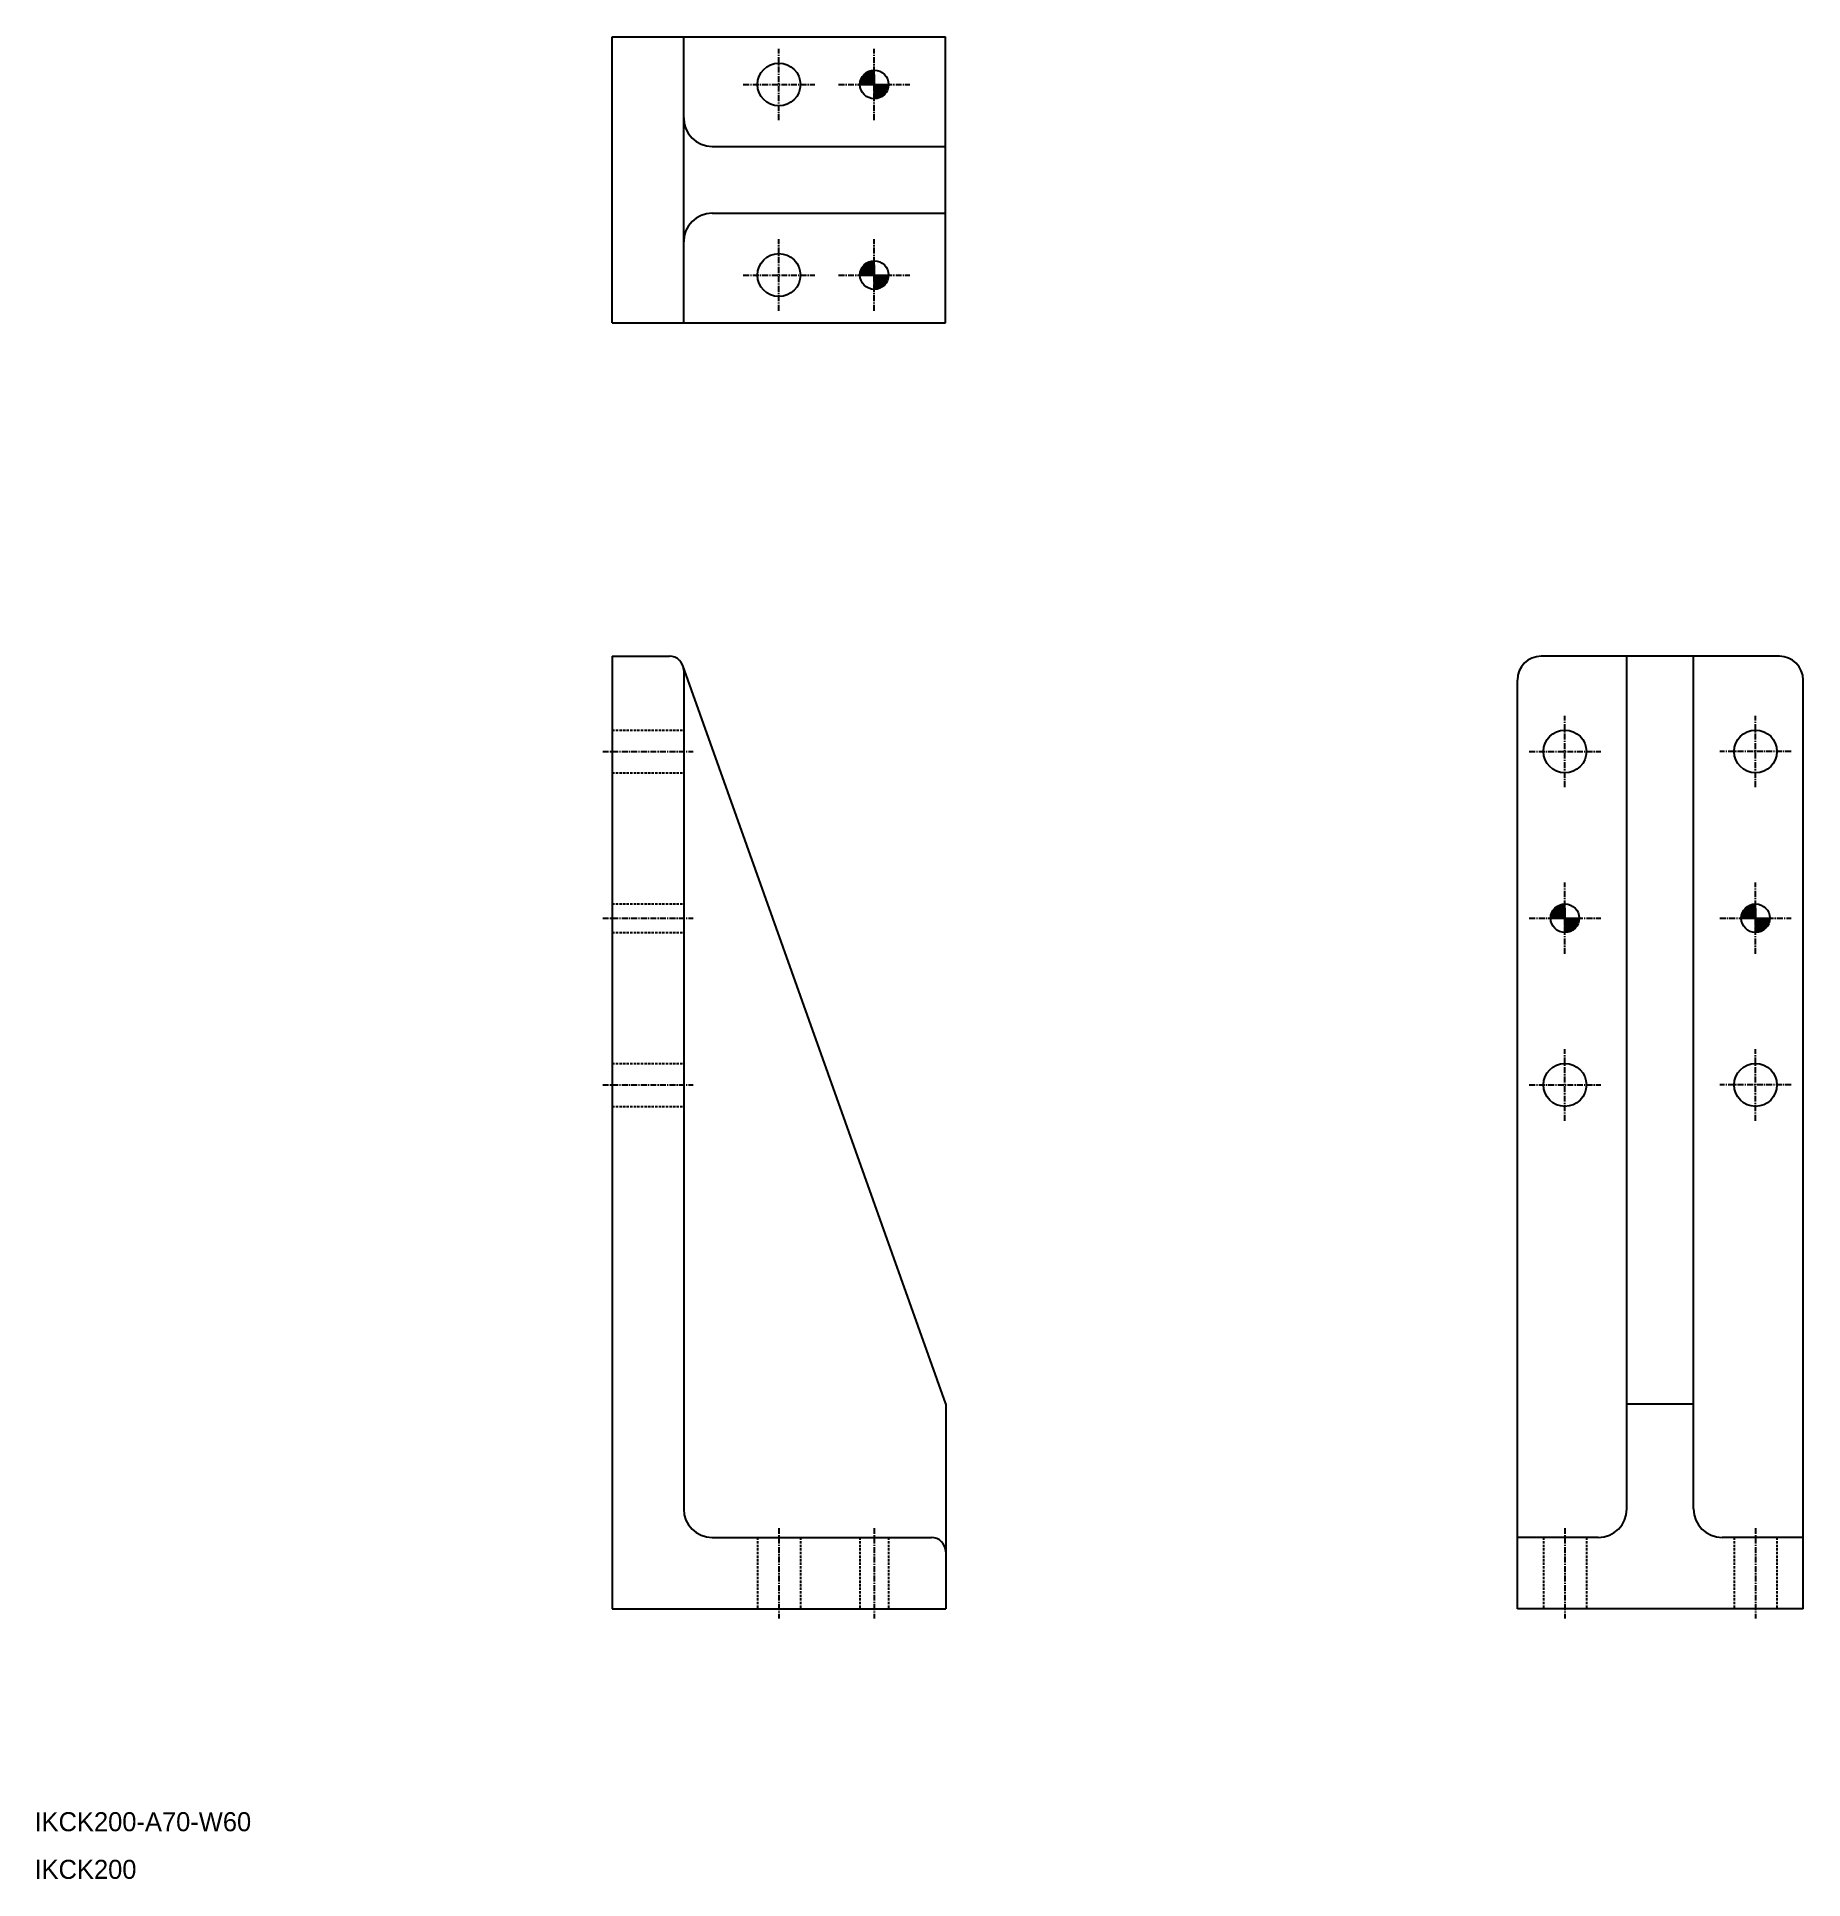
# Model space of a CAD drawing. Extents: x 10 to 381, y 10 to 397.
import ezdxf

# ---------------------------------------------------------------- set-up
doc = ezdxf.new("R2010")
doc.units = 0
doc.linetypes.add('CENTER', pattern=[2, 1.25, -0.25, 0.25, -0.25])
doc.linetypes.add('DASHED', pattern=[0.75, 0.5, -0.25])
doc.layers.get('0').update_dxf_attribs({"linetype": 'CONTINUOUS'})
doc.layers.add('CENTER', color=1, linetype='CENTER')

# ---------------------------------------------------------------- blocks, each defined once
blk = doc.blocks.new('*U13')
at = {"color": 7, "linetype": 'CONTINUOUS'}
for p, q in [((184.16, 388.77), (183.28, 386.65)), ((186.28, 389.65), (184.16, 388.77)), ((186.28, 388.77), (186.28, 389.65)), ((186.28, 388.77), (186.28, 386.65)), ((183.28, 386.65), (186.28, 386.65)), ((186.28, 386.65), (189.28, 386.65)), ((186.28, 386.65), (186.28, 384.53)), ((188.4, 384.53), (186.28, 383.65)), ((186.28, 383.65), (186.28, 384.53)), ((189.28, 386.65), (188.4, 384.53))]:
    blk.add_line(p, q, dxfattribs=at)
for points in [[(184.16, 388.77), (183.28, 386.65), (186.28, 386.65)], [(186.28, 389.65), (184.16, 388.77), (186.28, 388.77)], [(183.28, 386.65), (183.28, 386.65), (186.28, 386.65)], [(186.28, 386.65), (186.28, 386.65), (189.28, 386.65)], [(186.28, 386.65), (186.28, 384.53), (188.4, 384.53)]]:
    blk.add_solid(points, dxfattribs=at)
at = {"color": 7, "linetype": 'CONTINUOUS', "extrusion": (0, 0, -1)}
for points in [[(-184.16, 388.77), (-186.28, 388.77), (-186.28, 386.65)], [(-186.28, 386.65), (-189.28, 386.65), (-188.4, 384.53)], [(-186.28, 384.53), (-188.4, 384.53), (-186.28, 383.65)]]:
    blk.add_solid(points, dxfattribs=at)
blk = doc.blocks.new('*U14')
at = {"color": 7, "linetype": 'CONTINUOUS'}
for p, q in [((184.16, 348.77), (183.28, 346.65)), ((186.28, 349.65), (184.16, 348.77)), ((186.28, 348.77), (186.28, 349.65)), ((186.28, 348.77), (186.28, 346.65)), ((183.28, 346.65), (186.28, 346.65)), ((186.28, 346.65), (189.28, 346.65)), ((186.28, 346.65), (186.28, 344.53)), ((188.4, 344.53), (186.28, 343.65)), ((186.28, 343.65), (186.28, 344.53)), ((189.28, 346.65), (188.4, 344.53))]:
    blk.add_line(p, q, dxfattribs=at)
for points in [[(184.16, 348.77), (183.28, 346.65), (186.28, 346.65)], [(186.28, 349.65), (184.16, 348.77), (186.28, 348.77)], [(183.28, 346.65), (183.28, 346.65), (186.28, 346.65)], [(186.28, 346.65), (186.28, 346.65), (189.28, 346.65)], [(186.28, 346.65), (186.28, 344.53), (188.4, 344.53)]]:
    blk.add_solid(points, dxfattribs=at)
at = {"color": 7, "linetype": 'CONTINUOUS', "extrusion": (0, 0, -1)}
for points in [[(-184.16, 348.77), (-186.28, 348.77), (-186.28, 346.65)], [(-186.28, 346.65), (-189.28, 346.65), (-188.4, 344.53)], [(-186.28, 344.53), (-188.4, 344.53), (-186.28, 343.65)]]:
    blk.add_solid(points, dxfattribs=at)
blk = doc.blocks.new('*U15')
at = {"color": 7, "linetype": 'CONTINUOUS'}
for p, q in [((329.16, 213.77), (328.28, 211.65)), ((331.28, 214.65), (329.16, 213.77)), ((331.28, 213.77), (331.28, 214.65)), ((331.28, 213.77), (331.28, 211.65)), ((328.28, 211.65), (331.28, 211.65)), ((331.28, 211.65), (334.28, 211.65)), ((331.28, 211.65), (331.28, 209.53)), ((333.4, 209.53), (331.28, 208.65)), ((331.28, 208.65), (331.28, 209.53)), ((334.28, 211.65), (333.4, 209.53))]:
    blk.add_line(p, q, dxfattribs=at)
for points in [[(329.16, 213.77), (328.28, 211.65), (331.28, 211.65)], [(331.28, 214.65), (329.16, 213.77), (331.28, 213.77)], [(328.28, 211.65), (328.28, 211.65), (331.28, 211.65)], [(331.28, 211.65), (331.28, 211.65), (334.28, 211.65)], [(331.28, 211.65), (331.28, 209.53), (333.4, 209.53)]]:
    blk.add_solid(points, dxfattribs=at)
at = {"color": 7, "linetype": 'CONTINUOUS', "extrusion": (0, 0, -1)}
for points in [[(-329.16, 213.77), (-331.28, 213.77), (-331.28, 211.65)], [(-331.28, 211.65), (-334.28, 211.65), (-333.4, 209.53)], [(-331.28, 209.53), (-333.4, 209.53), (-331.28, 208.65)]]:
    blk.add_solid(points, dxfattribs=at)
blk = doc.blocks.new('*U16')
at = {"color": 7, "linetype": 'CONTINUOUS'}
for p, q in [((369.16, 213.77), (368.28, 211.65)), ((371.28, 214.65), (369.16, 213.77)), ((371.28, 213.77), (371.28, 214.65)), ((371.28, 213.77), (371.28, 211.65)), ((368.28, 211.65), (371.28, 211.65)), ((371.28, 211.65), (374.28, 211.65)), ((371.28, 211.65), (371.28, 209.53)), ((373.4, 209.53), (371.28, 208.65)), ((371.28, 208.65), (371.28, 209.53)), ((374.28, 211.65), (373.4, 209.53))]:
    blk.add_line(p, q, dxfattribs=at)
for points in [[(369.16, 213.77), (368.28, 211.65), (371.28, 211.65)], [(371.28, 214.65), (369.16, 213.77), (371.28, 213.77)], [(368.28, 211.65), (368.28, 211.65), (371.28, 211.65)], [(371.28, 211.65), (371.28, 211.65), (374.28, 211.65)], [(371.28, 211.65), (371.28, 209.53), (373.4, 209.53)]]:
    blk.add_solid(points, dxfattribs=at)
at = {"color": 7, "linetype": 'CONTINUOUS', "extrusion": (0, 0, -1)}
for points in [[(-369.16, 213.77), (-371.28, 213.77), (-371.28, 211.65)], [(-371.28, 211.65), (-374.28, 211.65), (-373.4, 209.53)], [(-371.28, 209.53), (-373.4, 209.53), (-371.28, 208.65)]]:
    blk.add_solid(points, dxfattribs=at)

msp = doc.modelspace()

# ---------------------------------------------------------------- linework, layer by layer
at = {"color": 7, "linetype": 'CONTINUOUS'}
for p, q in [((131.28, 396.65), (201.26, 396.65)), ((131.28, 336.65), (131.28, 396.65)), ((146.28, 336.65), (146.28, 396.65)), ((201.26, 336.65), (201.26, 396.65)), ((152.28, 373.65), (201.26, 373.65)), ((152.28, 359.65), (201.26, 359.65)), ((131.28, 336.65), (201.26, 336.65)), ((131.28, 266.65), (131.28, 66.65)), ((131.28, 266.65), (143.28, 266.65)), ((201.28, 109.73), (146.11, 264.66)), ((146.28, 263.65), (146.28, 87.65)), ((376.28, 266.65), (326.28, 266.65)), ((344.28, 87.65), (344.28, 266.65)), ((358.28, 87.65), (358.28, 266.65)), ((321.28, 66.65), (321.28, 261.65)), ((381.28, 66.65), (381.28, 261.65)), ((201.28, 109.73), (201.28, 66.65)), ((344.28, 109.73), (358.28, 109.73)), ((152.28, 81.65), (198.28, 81.65)), ((338.28, 81.65), (321.28, 81.65)), ((381.28, 81.65), (364.28, 81.65)), ((131.28, 66.65), (201.28, 66.65)), ((381.28, 66.65), (321.28, 66.65))]:
    msp.add_line(p, q, dxfattribs=at)
at = {"color": 3, "linetype": 'DASHED'}
for p, q in [((131.28, 251.15), (146.28, 251.15)), ((131.28, 242.15), (146.28, 242.15)), ((131.28, 214.65), (146.28, 214.65)), ((131.28, 208.65), (146.28, 208.65)), ((131.28, 181.15), (146.28, 181.15)), ((131.28, 172.15), (146.28, 172.15)), ((161.78, 81.65), (161.78, 66.65)), ((170.78, 81.65), (170.78, 66.65)), ((183.28, 81.65), (183.28, 66.65)), ((189.28, 81.65), (189.28, 66.65)), ((326.78, 81.65), (326.78, 66.65)), ((335.78, 81.65), (335.78, 66.65)), ((366.78, 81.65), (366.78, 66.65)), ((375.78, 81.65), (375.78, 66.65))]:
    msp.add_line(p, q, dxfattribs=at)
at = {"color": 7, "linetype": 'CONTINUOUS'}
for centre, radius in [((166.28, 386.65), 4.5), ((186.28, 386.65), 3), ((166.28, 346.65), 4.5), ((186.28, 346.65), 3), ((331.28, 246.65), 4.5), ((371.28, 246.65), 4.5), ((331.28, 211.65), 3), ((371.28, 211.65), 3), ((331.28, 176.65), 4.5), ((371.28, 176.65), 4.5)]:
    msp.add_circle(centre, radius, dxfattribs=at)
for centre, radius, start, end in [((152.28, 379.65), 6, 180, 270), ((152.28, 353.65), 6, 90, 180), ((143.28, 263.65), 3, 0, 90), ((326.28, 261.65), 5, 90, 180), ((376.28, 261.65), 5, 0, 90), ((152.28, 87.65), 6, 180, 270), ((338.28, 87.65), 6, 270, 0), ((364.28, 87.65), 6, 180, 270), ((198.28, 78.65), 3, 0, 90)]:
    msp.add_arc(centre, radius, start, end, dxfattribs=at)
at = {"layer": 'CENTER', "color": 1, "linetype": 'CENTER'}
for p, q in [((166.28, 379.15), (166.28, 394.15)), ((186.28, 379.15), (186.28, 394.15)), ((158.78, 386.65), (173.78, 386.65)), ((178.78, 386.65), (193.78, 386.65)), ((166.28, 339.15), (166.28, 354.15)), ((186.28, 339.15), (186.28, 354.15)), ((158.78, 346.65), (173.78, 346.65)), ((178.78, 346.65), (193.78, 346.65)), ((331.28, 239.15), (331.28, 254.15)), ((371.28, 239.15), (371.28, 254.15)), ((129.28, 246.65), (148.28, 246.65)), ((323.78, 246.65), (338.78, 246.65)), ((378.78, 246.65), (363.78, 246.65)), ((331.28, 204.15), (331.28, 219.15)), ((371.28, 204.15), (371.28, 219.15)), ((129.28, 211.65), (148.28, 211.65)), ((323.78, 211.65), (338.78, 211.65)), ((363.78, 211.65), (378.78, 211.65)), ((331.28, 169.15), (331.28, 184.15)), ((371.28, 169.15), (371.28, 184.15)), ((129.28, 176.65), (148.28, 176.65)), ((323.78, 176.65), (338.78, 176.65)), ((378.78, 176.65), (363.78, 176.65)), ((166.28, 83.65), (166.28, 64.65)), ((186.28, 83.65), (186.28, 64.65)), ((331.28, 83.65), (331.28, 64.65)), ((371.28, 83.65), (371.28, 64.65))]:
    msp.add_line(p, q, dxfattribs=at)

# ---------------------------------------------------------------- block references
at = {"color": 7, "linetype": 'CONTINUOUS'}
for name in ['*U13', '*U14', '*U15', '*U16']:
    msp.add_blockref(name, (0, 0), dxfattribs=at)

# ---------------------------------------------------------------- texts
for s, p in [('IKCK200-A70-W60', (10, 20)), ('IKCK200', (10, 10))]:
    msp.add_text(s, height=4, dxfattribs=at).set_placement(p)

doc.saveas('drawing.dxf')
